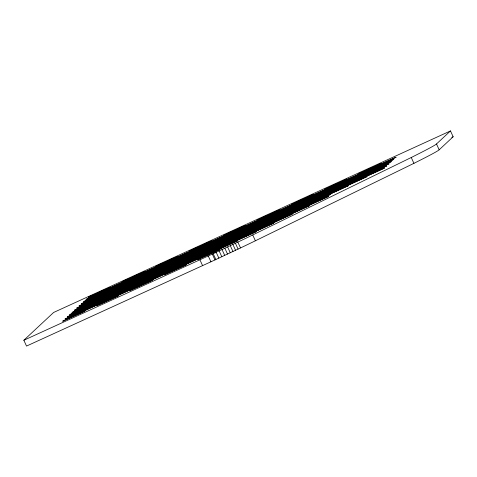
<?xml version="1.0" encoding="UTF-8"?>
<svg xmlns="http://www.w3.org/2000/svg" width="477" height="477" viewBox="0 0 477 477"><rect width="100%" height="100%" fill="white"/><g stroke="black" fill="none" stroke-linecap="round" stroke-linejoin="round"><path stroke-width="0.72" d="M23.85 340.244L53.621 312.465L450.479 130.925L453.15 136.756L439.174 149.796A299.359 4.704 -24.6 0 1 413.923 163.337L255.386 240.784A98.095 1.538 -24.6 0 1 242.155 247.158L214.984 259.923A34.964 0.549 -24.6 0 1 210.929 261.801L26.521 346.075L23.85 340.244L208.258 255.964A34.964 0.549 -24.6 0 0 212.313 254.092L216.194 252.285L218.865 258.117M214.924 252.876L242.441 239.913A98.095 1.538 -24.6 0 0 252.721 234.952L411.252 157.499A299.359 4.704 -24.6 0 0 436.503 143.965L450.479 130.925M451.797 137.376L453.15 136.756M436.503 143.965L439.174 149.796M411.252 157.499L413.923 163.337M252.721 234.952L255.386 240.784M237.85 242.101L240.521 247.939M235.411 243.258L238.083 249.095M232.895 244.451L235.56 250.288M230.29 245.679L232.961 251.516M227.607 246.943L230.278 252.774M224.852 248.237L227.523 254.068M222.032 249.56L224.703 255.392M219.14 250.908L221.811 256.745M213.195 253.681L215.866 259.518M212.313 254.092L214.984 259.923M208.258 255.964L210.929 261.801M199.917 259.792L202.588 265.623M88.788 297.034L88.299 297.314L110.449 287.196L88.788 297.034M86.462 299.21L85.967 299.49L108.124 289.366L86.462 299.21M84.131 301.386L83.636 301.661L105.793 291.542L84.131 301.386M103.95 290.666L103.455 290.946L125.612 280.822L103.95 290.666M81.8 303.557L81.311 303.837L103.461 293.713L81.8 303.557M101.619 292.836L101.13 293.116L123.281 282.992L101.619 292.836M79.474 305.733L78.979 306.013L101.136 295.889L79.474 305.733M122.601 281.585L122.112 281.865L144.263 271.741L122.601 281.585M99.288 295.013L98.799 295.293L120.949 285.168L99.288 295.013M77.143 307.903L76.648 308.184L98.805 298.059L77.143 307.903M120.276 283.761L119.781 284.042L141.937 273.917L120.276 283.761M96.962 297.183L96.467 297.463L118.624 287.345L96.962 297.183M74.811 310.08L74.323 310.36L96.473 300.236L74.811 310.08M117.944 285.932L117.455 286.212L139.606 276.088L117.944 285.932M94.631 299.359L94.142 299.639L116.293 289.515L94.631 299.359M72.486 312.256L71.991 312.53L94.148 302.412L72.486 312.256M137.764 275.211L137.269 275.491L159.425 265.367L137.764 275.211M115.613 288.108L115.124 288.388L137.275 278.264L115.613 288.108M92.299 301.536L91.811 301.81L113.961 291.691L92.299 301.536M70.155 314.426L69.66 314.707L91.817 304.582L70.155 314.426M135.432 277.387L134.943 277.668L157.094 267.543L135.432 277.387M113.287 290.278L112.793 290.559L134.949 280.434L113.287 290.278M89.974 303.706L89.479 303.986L111.636 293.862L89.974 303.706M156.42 266.136L155.925 266.416L178.082 256.292L156.42 266.136M67.823 316.603L67.335 316.877L89.485 306.759L67.823 316.603M133.107 279.564L132.612 279.838L154.769 269.72L133.107 279.564M110.956 292.455L110.467 292.735L132.618 282.611L110.956 292.455M87.643 305.882L87.154 306.162L109.305 296.038L87.643 305.882M154.089 268.307L153.594 268.587L175.751 258.462L154.089 268.307M65.498 318.773L65.003 319.053L87.16 308.929L65.498 318.773M130.776 281.734L130.281 282.014L152.437 271.89L130.776 281.734M108.625 294.631L108.136 294.905L130.287 284.787L108.625 294.631M85.311 308.053L84.823 308.333L106.979 298.208L85.311 308.053M151.758 270.483L151.269 270.763L173.419 260.639L151.758 270.483M63.167 320.949L62.672 321.23L84.828 311.105L63.167 320.949M128.444 283.91L127.955 284.191L150.106 274.066L128.444 283.91M106.299 296.801L105.805 297.082L127.961 286.957L106.299 296.801M171.577 259.762L171.082 260.043L193.239 249.918L171.577 259.762M82.986 310.229L82.491 310.509L104.648 300.385L82.986 310.229M149.432 272.653L148.937 272.933L171.094 262.815L149.432 272.653M126.119 286.081L125.624 286.361L147.781 276.237L126.119 286.081M103.968 298.978L103.479 299.258L125.63 289.134L103.968 298.978M169.246 261.939L168.757 262.213L190.907 252.094L169.246 261.939M80.655 312.399L80.166 312.679L102.316 302.561L80.655 312.399M147.101 274.83L146.606 275.11L168.763 264.985L147.101 274.83M123.787 288.257L123.293 288.537L145.449 278.413L123.787 288.257M190.234 250.681L189.739 250.962L211.895 240.837L190.234 250.681M101.637 301.148L101.148 301.428L123.304 291.304L101.637 301.148M166.92 264.109L166.425 264.389L188.582 254.265L166.92 264.109M144.769 277.006L144.281 277.28L166.431 267.162L144.769 277.006M121.456 290.427L120.967 290.708L143.118 280.583L121.456 290.427M187.902 252.858L187.407 253.138L209.564 243.014L187.902 252.858M99.311 303.324L98.817 303.605L120.973 293.48L99.311 303.324M164.589 266.285L164.094 266.565L186.251 256.441L164.589 266.285M142.444 279.176L141.949 279.456L164.106 269.332L142.444 279.176M119.131 292.604L118.636 292.884L140.793 282.76L119.131 292.604M185.571 255.034L185.082 255.308L207.233 245.19L185.571 255.034M96.98 305.495L96.491 305.775L118.642 295.651L96.98 305.495M162.258 268.456L161.769 268.736L183.919 258.612L162.258 268.456M140.113 281.352L139.618 281.633L161.775 271.508L140.113 281.352M205.39 244.313L204.901 244.594L227.052 234.469L205.39 244.313M116.799 294.78L116.305 295.054L138.461 284.936L116.799 294.78M183.246 257.204L182.751 257.485L204.907 247.36L183.246 257.204M159.932 270.632L159.437 270.912L181.594 260.788L159.932 270.632M137.781 283.523L137.293 283.803L159.443 273.679L137.781 283.523M203.059 246.484L202.57 246.764L224.727 236.64L203.059 246.484M114.468 296.95L113.979 297.231L136.13 287.106L114.468 296.95M180.914 259.381L180.425 259.661L202.576 249.537L180.914 259.381M157.601 272.802L157.112 273.082L179.263 262.964L157.601 272.802M224.047 235.233L223.552 235.513L245.709 225.388L224.047 235.233M135.456 285.699L134.961 285.979L157.118 275.855L135.456 285.699M200.734 248.66L200.239 248.94L222.395 238.816L200.734 248.66M178.583 261.551L178.094 261.831L200.245 251.707L178.583 261.551M155.269 274.979L154.781 275.259L176.931 265.134L155.269 274.979M221.716 237.409L221.227 237.683L243.377 227.565L221.716 237.409M133.125 287.869L132.63 288.15L154.786 278.031L133.125 287.869M198.402 250.83L197.913 251.111L220.064 240.986L198.402 250.83M176.257 263.727L175.763 264.008L197.919 253.883L176.257 263.727M152.944 277.155L152.449 277.429L174.606 267.311L152.944 277.155M219.384 239.579L218.895 239.859L241.052 229.735L219.384 239.579M130.793 290.046L130.304 290.326L152.455 280.202L130.793 290.046M196.071 253.007L195.582 253.287L217.739 243.163L196.071 253.007M173.926 265.898L173.437 266.178L195.588 256.054L173.926 265.898M239.204 228.859L238.715 229.139L260.865 219.015L239.204 228.859M150.613 279.325L150.124 279.605L172.275 269.481L150.613 279.325M217.059 241.756L216.564 242.036L238.721 231.911L217.059 241.756M193.745 255.183L193.251 255.457L215.407 245.339L193.745 255.183M171.595 268.074L171.106 268.354L193.257 258.23L171.595 268.074M236.878 231.035L236.383 231.315L258.54 221.191L236.878 231.035M148.281 281.502L147.792 281.782L169.943 271.657L148.281 281.502M214.728 243.926L214.239 244.206L236.389 234.082L214.728 243.926M191.414 257.353L190.925 257.634L213.076 247.509L191.414 257.353M257.86 219.784L257.365 220.064L279.522 209.94L257.86 219.784M169.269 270.25L168.775 270.525L190.931 260.406L169.269 270.25M234.547 233.205L234.052 233.486L256.209 223.367L234.547 233.205M212.396 246.102L211.907 246.382L234.064 236.258L212.396 246.102M189.083 259.53L188.594 259.81L210.751 249.686L189.083 259.53M255.529 221.954L255.04 222.234L277.191 212.11L255.529 221.954M166.938 272.421L166.449 272.701L188.6 262.577L166.938 272.421M232.216 235.382L231.727 235.662L253.877 225.538L232.216 235.382M210.071 248.273L209.576 248.553L231.733 238.434L210.071 248.273M186.757 261.7L186.263 261.98L208.419 251.856L186.757 261.7M253.204 224.13L252.709 224.411L274.865 214.286L253.204 224.13M164.607 274.597L164.118 274.877L186.268 264.753L164.607 274.597M229.89 237.558L229.395 237.832L251.552 227.714L229.89 237.558M207.739 250.449L207.251 250.729L229.401 240.605L207.739 250.449M273.017 213.41L272.528 213.69L294.679 203.566L273.017 213.41M184.426 263.876L183.937 264.157L206.088 254.032L184.426 263.876M250.872 226.301L250.377 226.581L272.534 216.457L250.872 226.301M227.559 239.728L227.064 240.009L249.221 229.884L227.559 239.728M205.414 252.625L204.919 252.899L227.076 242.781L205.414 252.625M270.692 215.586L270.197 215.86L292.353 205.742L270.692 215.586M182.101 266.047L181.606 266.327L203.762 256.203L182.101 266.047M248.541 228.477L248.052 228.757L270.203 218.633L248.541 228.477M225.227 241.905L224.739 242.185L246.889 232.06L225.227 241.905M291.674 204.329L291.185 204.609L313.335 194.485L291.674 204.329M203.083 254.796L202.588 255.076L224.745 244.951L203.083 254.796M268.36 217.756L267.871 218.037L290.022 207.912L268.36 217.756M246.215 230.653L245.721 230.928L267.877 220.809L246.215 230.653M222.902 244.075L222.407 244.355L244.564 234.231L222.902 244.075M289.342 206.505L288.853 206.785L311.004 196.661L289.342 206.505M200.751 256.972L200.262 257.252L222.413 247.128L200.751 256.972M266.029 219.933L265.54 220.213L287.691 210.089L266.029 219.933M243.884 232.824L243.389 233.104L265.546 222.98L243.884 232.824M220.571 246.251L220.076 246.531L242.233 236.407L220.571 246.251M287.017 208.676L286.522 208.956L308.679 198.837L287.017 208.676M198.426 259.142L197.931 259.422L220.088 249.298L198.426 259.142M263.703 222.103L263.209 222.383L285.365 212.259L263.703 222.103M241.553 235L241.064 235.28L263.215 225.156L241.553 235M306.836 197.961L306.341 198.235L328.498 188.117L306.836 197.961M218.239 248.422L217.75 248.702L239.901 238.583L218.239 248.422M284.686 210.852L284.197 211.132L306.347 201.008L284.686 210.852M261.372 224.279L260.883 224.56L283.034 214.435L261.372 224.279M239.227 237.17L238.733 237.451L260.889 227.326L239.227 237.17M304.505 200.131L304.01 200.412L326.167 190.287L304.505 200.131M215.914 250.598L215.419 250.878L237.576 240.754L215.914 250.598M282.354 213.028L281.865 213.302L304.016 203.184L282.354 213.028M259.041 226.45L258.552 226.73L280.703 216.606L259.041 226.45M325.487 188.88L324.998 189.16L347.149 179.036L325.487 188.88M236.896 239.347L236.401 239.627L258.558 229.503L236.896 239.347M302.174 202.308L301.685 202.588L323.835 192.464L302.174 202.308M280.029 215.199L279.534 215.479L301.691 205.354L280.029 215.199M256.715 228.626L256.221 228.906L278.377 218.782L256.715 228.626M323.162 191.056L322.667 191.331L344.823 181.212L323.162 191.056M234.565 241.517L234.076 241.797L256.227 231.673L234.565 241.517M299.848 204.478L299.353 204.758L321.51 194.634L299.848 204.478M277.697 217.375L277.209 217.655L299.359 207.531L277.697 217.375M254.384 230.802L253.895 231.077L276.046 220.958L254.384 230.802M320.83 193.227L320.335 193.507L342.492 183.383L320.83 193.227M297.517 206.654L297.022 206.935L319.179 196.81L297.517 206.654M275.366 219.545L274.877 219.825L297.028 209.701L275.366 219.545M340.65 182.506L340.155 182.786L362.311 172.662L340.65 182.506M252.053 232.973L251.564 233.253L273.715 223.129L252.053 232.973M318.499 195.403L318.01 195.683L340.161 185.559L318.499 195.403M295.185 208.825L294.697 209.105L316.847 198.987L295.185 208.825M273.041 221.722L272.546 222.002L294.703 211.877L273.041 221.722M338.318 184.682L337.823 184.963L359.98 174.838L338.318 184.682M316.173 197.573L315.679 197.854L337.835 187.729L316.173 197.573M292.86 211.001L292.365 211.281L314.522 201.157L292.86 211.001M359.3 173.431L358.811 173.706L380.962 163.587L359.3 173.431M270.709 223.892L270.22 224.172L292.371 214.054L270.709 223.892M335.987 186.853L335.498 187.133L357.649 177.009L335.987 186.853M313.842 199.75L313.347 200.03L335.504 189.906L313.842 199.75M290.529 213.177L290.034 213.452L312.191 203.333L290.529 213.177M356.975 175.602L356.48 175.882L378.637 165.757L356.975 175.602M333.661 189.029L333.167 189.309L355.323 179.185L333.661 189.029M311.511 201.92L311.022 202.2L333.173 192.076L311.511 201.92M288.197 215.348L287.709 215.628L309.859 205.504L288.197 215.348M354.644 177.778L354.149 178.058L376.305 167.934L354.644 177.778M331.33 191.205L330.835 191.48L352.992 181.361L331.33 191.205M309.185 204.096L308.691 204.377L330.847 194.252L309.185 204.096M374.463 167.057L373.968 167.338L396.125 157.213L374.463 167.057M352.312 179.948L351.823 180.228L373.974 170.104L352.312 179.948M328.999 193.376L328.51 193.656L350.661 183.532L328.999 193.376M306.854 206.273L306.359 206.547L328.516 196.429L306.854 206.273M372.132 169.228L371.643 169.508L393.793 159.384L372.132 169.228M349.987 182.125L349.492 182.405L371.649 172.28L349.987 182.125M326.673 195.552L326.179 195.832L348.335 185.708L326.673 195.552M369.8 171.404L369.311 171.684L391.462 161.56L369.8 171.404M347.655 184.295L347.161 184.575L369.317 174.451L347.655 184.295M367.475 173.58L366.98 173.855L389.137 163.736L367.475 173.58M345.324 186.471L344.835 186.751L366.986 176.627L345.324 186.471M365.143 175.751L364.655 176.031L386.805 165.907L365.143 175.751M362.812 177.927L362.323 178.207L384.48 168.083L362.812 177.927"/></g></svg>
